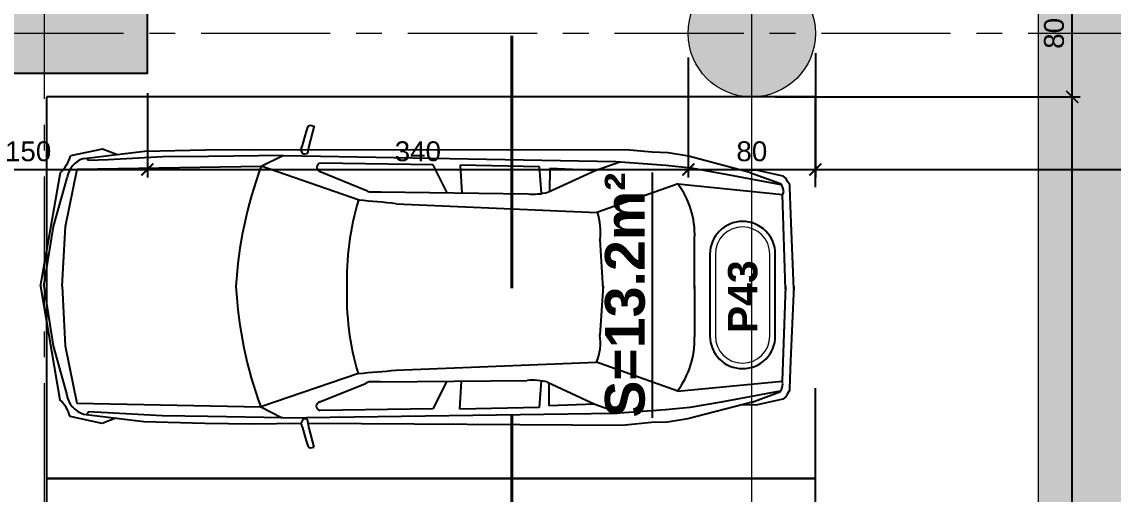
# Model space of a CAD drawing. Header units: centimetres. Extents: x 60496 to 66049, y -55119 to -48212.
# Drawn here: x 63409 to 64095, y -51562 to -51265 of the extents above; entities that cross this region are included whole.
import ezdxf
from ezdxf.enums import TextEntityAlignment as Align

# ---------------------------------------------------------------- set-up
doc = ezdxf.new("R2010")
doc.units = ezdxf.units.CM
doc.header["$LTSCALE"] = 50
doc.header["$MEASUREMENT"] = 0
for name, pattern in [('23486-A01$0${ Chain Double-Dash }', [0]), ('AXES', [2, 1.25, -0.25, 0.25, -0.25]), ('CACHE', [0.375, 0.25, -0.125]), ('CONTINU', [0]), ('DASHED2', [9.525, 6.35, -3.175])]:
    doc.linetypes.add(name, pattern=pattern)
doc.layers.get('0').update_dxf_attribs({"color": 8})
for name, color, linetype in [('AXES', 10, 'AXES'), ('BETON COUPE', 3, 'CONTINU'), ('BETON TRAME', 252, 'Continuous'), ('COTE 50ème', 1, 'Continuous'), ('FINI', 251, 'Continuous'), ('PILIER', 7, 'Continuous'), ('TEXTE', 7, 'Continuous')]:
    doc.layers.add(name, color=color, linetype=linetype)
for name, color, linetype, lineweight in [('BETON HACHURE', 253, 'Continuous', 13), ('EXISTANT COUPE', 251, 'Continuous', 40), ('MACONNERIE COUPE', 7, 'Continuous', 30)]:
    doc.layers.add(name, color=color, linetype=linetype, lineweight=lineweight)
for name, color, linetype, lineweight, true_color in [('HORS GEL', 7, 'CACHE', 15, 0x00661a), ('HORS GEL COTE', 7, 'Continuous', 13, 0x00661a), ('New_2D Drafting - General_Pen_No__4', 252, 'Continuous', 13, 0x696969)]:
    doc.layers.add(name, color=color, linetype=linetype, lineweight=lineweight, true_color=true_color)
doc.layers.add('PREFA MUR SUP TRAME', color=7, linetype='Continuous', true_color=0xd7c7ff)
doc.styles.add('BRMNAMES', font='swisseb.ttf', dxfattribs={"height": 20})
doc.styles.add('RS_TEXT_1.50', font='arial.ttf', dxfattribs={"height": 12.5})
doc.styles.add('RS_TXT_50', font='arial.ttf', dxfattribs={"height": 12.5})
doc.dimstyles.new('RS_50CM_LINEAIRE', dxfattribs={"dimscale": 5, "dimtxt": 12.5, "dimasz": 1.5, "dimexe": 1, "dimexo": 2.5, "dimgap": 1, "dimtad": 1, "dimdec": 1, "dimrnd": 0.5, "dimdsep": 46, "dimtxsty": 'RS_TXT_50', "dimblk1": 'ARCHTICK', "dimblk2": 'ARCHTICK', "dimsah": 1, "dimcen": 2.5, "dimdle": 1, "dimclrt": 4, "dimadec": 0, "dimazin": 2, "dimtfac": 1, "dimtdec": 1, "dimtix": 1, "dimtmove": 2, "dimatfit": 3, "dimfxl": 1, "dimtolj": 1, "dimtzin": 0, "dimarcsym": 0})

# ---------------------------------------------------------------- blocks, each defined once
blk = doc.blocks.new('A$Ce9568e5d')
at = {"layer": 'AXES', "lineweight": 5, "ltscale": 1.3}
for p, q in [((805, 1580), (805, -1344.97)), ((3195, -410), (-1985, -410))]:
    blk.add_line(p, q, dxfattribs=at)
at = {"layer": 'HORS GEL', "linetype": '23486-A01$0${ Chain Double-Dash }', "ltscale": 1.2}
blk.add_line((1250, -1150), (1250, 1580), dxfattribs=at)
blk = doc.blocks.new('_ArchTick')
at = {"color": 0, "linetype": 'ByBlock', "const_width": 0.15}
blk.add_lwpolyline([(-0.5, -0.5), (0.5, 0.5)], dxfattribs=at)
blk = doc.blocks.new('*D1312')
at = {"layer": 'COTE 50ème', "color": 0, "lineweight": -2, "ltscale": 0.5, "transparency": 16777216}
for p, q in [((63882.69, -51312.3), (64074.44, -51312.3)), ((64069.44, -51992.36), (64069.44, -51307.3)), ((63920.45, -51987.36), (64074.44, -51987.36))]:
    blk.add_line(p, q, dxfattribs=at)
at = {"layer": 'Defpoints', "color": 0, "ltscale": 0.5, "transparency": 16777216}
for p in [(63870.19, -51312.3), (64069.44, -51312.3), (63907.95, -51987.36)]:
    blk.add_point(p, dxfattribs=at)
at = {"layer": 'COTE 50ème', "color": 0, "lineweight": -2, "ltscale": 0.5, "transparency": 16777216, "xscale": 7.5, "yscale": 7.5, "zscale": 7.5}
for p, rotation in [((64069.44, -51312.3), 90), ((64069.44, -51987.36), 270)]:
    blk.add_blockref('_ArchTick', p, dxfattribs=dict(at, rotation=rotation))
at = {"layer": 'COTE 50ème', "color": 4, "ltscale": 0.5, "transparency": 16777216, "insert": (64058.05, -51649.83), "char_height": 12.5, "attachment_point": 5, "rotation": 90, "style": 'RS_TXT_50'}
blk.add_mtext('\\A1;675', dxfattribs=at)
blk = doc.blocks.new('*D1313')
at = {"layer": 'COTE 50ème', "color": 0, "lineweight": -2, "ltscale": 0.5, "transparency": 16777216}
for p, q in [((64069.44, -51317.3), (64069.44, -51227.36)), ((63880.45, -51232.36), (64074.44, -51232.36)), ((63882.69, -51312.3), (64074.44, -51312.3))]:
    blk.add_line(p, q, dxfattribs=at)
at = {"layer": 'Defpoints', "color": 0, "ltscale": 0.5, "transparency": 16777216}
for p in [(63867.95, -51232.36), (64069.44, -51232.36), (63870.19, -51312.3)]:
    blk.add_point(p, dxfattribs=at)
at = {"layer": 'COTE 50ème', "color": 0, "lineweight": -2, "ltscale": 0.5, "transparency": 16777216, "xscale": 7.5, "yscale": 7.5, "zscale": 7.5}
for p, rotation in [((64069.44, -51232.36), 90), ((64069.44, -51312.3), 270)]:
    blk.add_blockref('_ArchTick', p, dxfattribs=dict(at, rotation=rotation))
at = {"layer": 'COTE 50ème', "color": 4, "ltscale": 0.5, "transparency": 16777216, "insert": (64058.05, -51272.33), "char_height": 12.5, "attachment_point": 5, "rotation": 90, "style": 'RS_TXT_50'}
blk.add_mtext('\\A1;80', dxfattribs=at)
blk = doc.blocks.new('*D1187')
at = {"layer": 'COTE 50ème', "color": 0, "lineweight": -2, "ltscale": 0.5, "transparency": 16777216}
for p, q in [((63337.95, -51309.86), (63337.95, -51362.99)), ((63487.95, -51309.86), (63487.95, -51362.99)), ((63332.95, -51357.99), (63492.95, -51357.99))]:
    blk.add_line(p, q, dxfattribs=at)
at = {"layer": 'Defpoints', "color": 0, "ltscale": 0.5, "transparency": 16777216}
for p in [(63337.95, -51297.36), (63487.95, -51297.36), (63487.95, -51357.99)]:
    blk.add_point(p, dxfattribs=at)
at = {"layer": 'COTE 50ème', "color": 0, "lineweight": -2, "ltscale": 0.5, "transparency": 16777216, "xscale": 7.5, "yscale": 7.5, "zscale": 7.5, "rotation": 180}
blk.add_blockref('_ArchTick', (63337.95, -51357.99), dxfattribs=at)
at = {"layer": 'COTE 50ème', "color": 0, "lineweight": -2, "ltscale": 0.5, "transparency": 16777216, "xscale": 7.5, "yscale": 7.5, "zscale": 7.5}
blk.add_blockref('_ArchTick', (63487.95, -51357.99), dxfattribs=at)
at = {"layer": 'COTE 50ème', "color": 4, "ltscale": 0.5, "transparency": 16777216, "insert": (63412.95, -51346.61), "char_height": 12.5, "attachment_point": 5, "style": 'RS_TXT_50'}
blk.add_mtext('\\A1;150', dxfattribs=at)
blk = doc.blocks.new('*D1188')
at = {"layer": 'COTE 50ème', "color": 0, "lineweight": -2, "ltscale": 0.5, "transparency": 16777216}
for p, q in [((63828.04, -51287.49), (63828.04, -51362.99)), ((63487.95, -51309.86), (63487.95, -51362.99)), ((63482.95, -51357.99), (63833.04, -51357.99))]:
    blk.add_line(p, q, dxfattribs=at)
at = {"layer": 'Defpoints', "color": 0, "ltscale": 0.5, "transparency": 16777216}
for p in [(63828.04, -51274.99), (63487.95, -51297.36), (63828.04, -51357.99)]:
    blk.add_point(p, dxfattribs=at)
at = {"layer": 'COTE 50ème', "color": 0, "lineweight": -2, "ltscale": 0.5, "transparency": 16777216, "xscale": 7.5, "yscale": 7.5, "zscale": 7.5, "rotation": 180}
blk.add_blockref('_ArchTick', (63487.95, -51357.99), dxfattribs=at)
at = {"layer": 'COTE 50ème', "color": 0, "lineweight": -2, "ltscale": 0.5, "transparency": 16777216, "xscale": 7.5, "yscale": 7.5, "zscale": 7.5}
blk.add_blockref('_ArchTick', (63828.04, -51357.99), dxfattribs=at)
at = {"layer": 'COTE 50ème', "color": 4, "ltscale": 0.5, "transparency": 16777216, "insert": (63658, -51346.6), "char_height": 12.5, "attachment_point": 5, "style": 'RS_TXT_50'}
blk.add_mtext('\\A1;340', dxfattribs=at)
blk = doc.blocks.new('*D1189')
at = {"layer": 'COTE 50ème', "color": 0, "lineweight": -2, "ltscale": 0.5, "transparency": 16777216}
for p, q in [((63907.95, -51284.86), (63907.95, -51362.99)), ((63828.04, -51287.49), (63828.04, -51362.99)), ((63823.04, -51357.99), (63912.95, -51357.99))]:
    blk.add_line(p, q, dxfattribs=at)
at = {"layer": 'Defpoints', "color": 0, "ltscale": 0.5, "transparency": 16777216}
for p in [(63907.95, -51272.36), (63828.04, -51274.99), (63907.95, -51357.99)]:
    blk.add_point(p, dxfattribs=at)
at = {"layer": 'COTE 50ème', "color": 0, "lineweight": -2, "ltscale": 0.5, "transparency": 16777216, "xscale": 7.5, "yscale": 7.5, "zscale": 7.5, "rotation": 180}
blk.add_blockref('_ArchTick', (63828.04, -51357.99), dxfattribs=at)
at = {"layer": 'COTE 50ème', "color": 0, "lineweight": -2, "ltscale": 0.5, "transparency": 16777216, "xscale": 7.5, "yscale": 7.5, "zscale": 7.5}
blk.add_blockref('_ArchTick', (63907.95, -51357.99), dxfattribs=at)
at = {"layer": 'COTE 50ème', "color": 4, "ltscale": 0.5, "transparency": 16777216, "insert": (63868, -51346.61), "char_height": 12.5, "attachment_point": 5, "style": 'RS_TXT_50'}
blk.add_mtext('\\A1;80', dxfattribs=at)
blk = doc.blocks.new('*D1190')
at = {"layer": 'COTE 50ème', "color": 0, "lineweight": -2, "ltscale": 0.5, "transparency": 16777216}
for p, q in [((63907.95, -51284.86), (63907.95, -51362.99)), ((64572.95, -51324.86), (64572.95, -51362.99)), ((63902.95, -51357.99), (64577.95, -51357.99))]:
    blk.add_line(p, q, dxfattribs=at)
at = {"layer": 'Defpoints', "color": 0, "ltscale": 0.5, "transparency": 16777216}
for p in [(63907.95, -51272.36), (64572.95, -51312.36), (64572.95, -51357.99)]:
    blk.add_point(p, dxfattribs=at)
at = {"layer": 'COTE 50ème', "color": 0, "lineweight": -2, "ltscale": 0.5, "transparency": 16777216, "xscale": 7.5, "yscale": 7.5, "zscale": 7.5, "rotation": 180}
blk.add_blockref('_ArchTick', (63907.95, -51357.99), dxfattribs=at)
at = {"layer": 'COTE 50ème', "color": 0, "lineweight": -2, "ltscale": 0.5, "transparency": 16777216, "xscale": 7.5, "yscale": 7.5, "zscale": 7.5}
blk.add_blockref('_ArchTick', (64572.95, -51357.99), dxfattribs=at)
at = {"layer": 'COTE 50ème', "color": 4, "ltscale": 0.5, "transparency": 16777216, "insert": (64240.45, -51346.61), "char_height": 12.5, "attachment_point": 5, "style": 'RS_TXT_50'}
blk.add_mtext('\\A1;665', dxfattribs=at)
blk = doc.blocks.new('PILIER')
at = {"color": 252}
blk.add_lwpolyline([(1.563, 1.2), (-1.437, 1.2, 1), (-1.437, -1.2), (1.563, -1.2, 1), (1.563, 1.2, -1)], format="xyb", dxfattribs=at)
at = {"color": 10, "lineweight": 20}
blk.add_lwpolyline([(1.563, 1), (-1.437, 1, 1), (-1.437, -1), (1.563, -1, 1)], format="xyb", close=True, dxfattribs=at)
at = {"color": 7, "style": 'BRMNAMES'}
blk.add_attdef('PILIER_TEXTE', text='', height=1.076, dxfattribs=at).set_placement((0, 0), align=Align.MIDDLE_CENTER)

msp = doc.modelspace()

# ---------------------------------------------------------------- hatches: boundary and pattern name
at = {"layer": 'BETON HACHURE', "transparency": 33554585}
h = msp.add_hatch(dxfattribs=at)
h.set_pattern_fill('ANSI37', color=256, scale=50, angle=270, style=0)
h.set_pattern_definition([(315, (-1160.4855, 19655.393), (4.4194174, 4.4194174), []), (45, (-1160.4855, 19655.393), (-4.4194174, 4.4194174), [])])
h.paths.add_polyline_path([(62772.95, -51847.22), (62797.95, -51847.22), (62797.95, -52172.22), (62772.95, -52172.22)], flags=0)
h.paths.add_polyline_path([(62772.95, -51847.22), (62797.95, -51847.22), (62797.95, -52172.22), (62772.95, -52172.22)], flags=0)
h.paths.add_polyline_path([(64952.95, -51987.36), (64952.95, -52037.36), (65032.95, -52037.36), (65032.95, -51987.36)], flags=0)
h.paths.add_polyline_path([(64572.95, -51987.36), (64572.95, -52037.36), (64652.95, -52037.36), (64652.95, -51987.36)], flags=0)
edge = h.paths.add_edge_path(flags=0)
edge.add_arc((64612.95, -50672.36), 40, 0, 360)
edge = h.paths.add_edge_path(flags=0)
edge.add_arc((64612.95, -49997.36), 40, 0, 360)
edge = h.paths.add_edge_path(flags=0)
edge.add_arc((64612.95, -51272.36), 40, 0, 360)
h.paths.add_polyline_path([(65692.87, -49527.22), (61269.11, -49527.22), (60879.82, -54263.92), (65445.45, -54713.51), (65692.87, -54713.51)])
edge = h.paths.add_edge_path(flags=0)
edge.add_arc((64612.95, -51272.36), 40, 0, 360)
h.paths.add_polyline_path([(63397.95, -49552.22), (63397.95, -49972.36), (63422.95, -49972.36), (63422.95, -49552.22), (64992.96, -49552.22), (64992.95, -51312.36), (65032.95, -51312.36), (65032.95, -49552.22), (65667.87, -49552.22), (65667.87, -53452.22), (65032.95, -53452.22), (65032.95, -52057.36), (64992.95, -52057.36), (64992.95, -53477.22), (65667.87, -53477.22), (65667.87, -54685.93), (65459.18, -54688.51), (64660.45, -54610.07), (64660.45, -54122.36), (64635.45, -54122.36), (64635.45, -54607.62), (63330.45, -54479.46), (63330.45, -54122.36), (63305.45, -54122.36), (63305.45, -54477.01), (62117.95, -54360.39), (62117.95, -54122.36), (62067.95, -54122.36), (62067.95, -54355.48), (60906.75, -54241.45), (61082.14, -52107.36), (61287.95, -52107.36), (61287.95, -52057.36), (61086.25, -52057.36), (61088.1, -52037.36), (61287.95, -52037.36), (61287.95, -51987.36), (61092.01, -51987.36), (61148.71, -51297.36), (61287.95, -51297.36), (61287.95, -51247.36), (61152.82, -51247.36), (61198.03, -50697.36), (61287.95, -50697.36), (61287.95, -50647.36), (61202.13, -50647.36), (61292.14, -49552.22), (62070.45, -49552.22), (62070.45, -49972.36), (62095.45, -49972.36), (62095.45, -49552.22)], flags=16)
h.paths.add_polyline_path([(64572.95, -51232.36), (64572.95, -51312.36), (64652.95, -51312.36), (64652.95, -51232.36)], flags=0)
at = {"layer": 'BETON TRAME', "transparency": 33554559}
h = msp.add_hatch(color=256, dxfattribs=at)
h.dxf.hatch_style = 1
h.paths.add_polyline_path([(62157.95, -51297.36), (62122.95, -51297.36), (62122.95, -50647.36), (62157.95, -50647.36), (62157.95, -50822.36), (62617.95, -50822.36), (62617.95, -50647.36), (62652.95, -50647.36), (62652.95, -51297.36), (62617.95, -51297.36), (62617.95, -50862.36), (62407.95, -50862.36), (62407.95, -51192.36), (62367.95, -51192.36), (62367.95, -50862.36), (62157.95, -50862.36)])
h.paths.add_polyline_path([(61287.95, -49972.36), (61287.95, -50022.36), (61437.95, -50022.36), (61437.95, -49972.36)])
h.paths.add_polyline_path([(62007.95, -49972.36), (62007.95, -50022.36), (62157.95, -50022.36), (62157.95, -49972.36)])
h.paths.add_polyline_path([(62617.95, -49972.36), (62617.95, -50022.36), (62767.95, -50022.36), (62767.95, -49972.36)])
h.paths.add_polyline_path([(63337.95, -49972.36), (63337.95, -50022.36), (63487.95, -50022.36), (63487.95, -49972.36)])
h.paths.add_polyline_path([(63337.95, -50647.36), (63337.95, -50697.36), (63487.95, -50697.36), (63487.95, -50647.36)])
h.paths.add_polyline_path([(61287.95, -50647.36), (61287.95, -50697.36), (61437.95, -50697.36), (61437.95, -50647.36)])
h.paths.add_polyline_path([(61287.95, -51247.36), (61287.95, -51297.36), (61437.95, -51297.36), (61437.95, -51247.36)])
h.paths.add_polyline_path([(63337.95, -51247.36), (63337.95, -51297.36), (63487.95, -51297.36), (63487.95, -51247.36)])
h.paths.add_polyline_path([(63337.95, -51987.36), (63337.95, -52037.36), (63487.95, -52037.36), (63487.95, -51987.36)])
h.paths.add_polyline_path([(61437.95, -52037.36), (61437.95, -51987.36), (61287.95, -51987.36), (61287.95, -52037.36)])
h.paths.add_polyline_path([(62102.95, -51987.36), (62102.95, -52037.36), (62227.95, -52037.36), (62227.95, -51987.36)])
h.paths.add_polyline_path([(62547.95, -51987.36), (62547.95, -52037.36), (62672.95, -52037.36), (62672.95, -51987.36)])
h.paths.add_polyline_path([(62522.95, -52037.36), (62547.95, -52037.36), (62547.95, -51532.36), (62522.95, -51532.36)])
h.paths.add_polyline_path([(62227.95, -52037.36), (62252.95, -52037.36), (62252.95, -51532.36), (62227.95, -51532.36)])
at = {"layer": 'New_2D Drafting - General_Pen_No__4', "linetype": 'Continuous', "lineweight": 0, "true_color": 0xc7c8ca, "transparency": 33554546}
h = msp.add_hatch(color=9, dxfattribs=at)
edge = h.paths.add_edge_path()
edge.add_line((64367.95, -51124.86), (64367.95, -50634.86))
edge.add_arc((63907.95, -50634.86), 460, 0, 90)
edge.add_line((63907.95, -50174.86), (62122.95, -50174.86))
edge.add_arc((62122.95, -50634.86), 460, 90, 180)
edge.add_line((61662.95, -50634.86), (61662.95, -53323.54))
edge.add_arc((62122.95, -53323.54), 460, 180, 266.91954)
edge.add_line((62098.23, -53782.88), (64199.36, -53895.95))
edge.add_line((64199.36, -53895.95), (64906.1, -53933.99))
edge.add_arc((64899.76, -54067.76), 133.92, 4.03594, 87.28895, ccw=False)
edge.add_line((65033.35, -54058.33), (65587.47, -54035.81))
edge.add_arc((64922.41, -54349.93), 735.52, 25.28163, 89.98749)
edge.add_line((64922.57, -53614.41), (64699.15, -53602.39))
edge.add_arc((64717.95, -53252.89), 350, 180, 266.91954, ccw=False)
edge.add_line((64367.95, -53252.89), (64367.95, -52144.86))
edge.add_arc((64717.95, -52144.86), 350, 90, 180, ccw=False)
edge.add_line((64717.95, -51794.86), (64722.95, -51794.86))
edge.add_arc((64722.95, -52144.86), 350, 6.15064, 90, ccw=False)
edge.add_line((65070.94, -52107.36), (65667.87, -52107.36))
edge.add_line((65667.87, -52107.36), (65667.87, -49527.22))
edge.add_line((65667.87, -49527.22), (65072.95, -49527.22))
edge.add_line((65072.95, -49527.22), (65072.95, -51124.86))
edge.add_arc((64722.95, -51124.86), 350, -90, 0, ccw=False)
edge.add_line((64722.95, -51474.86), (64717.95, -51474.86))
edge.add_arc((64717.95, -51124.86), 350, 180, 270, ccw=False)
edge = h.paths.add_edge_path(flags=16)
edge.add_arc((63697.95, -53198), 350, -93.08046, 0, ccw=False)
edge.add_line((63679.15, -53547.49), (62314.15, -53474.03))
edge.add_arc((62332.95, -53124.54), 350, 180, 266.91954, ccw=False)
edge.add_line((61982.95, -53124.54), (61982.95, -50844.86))
edge.add_arc((62332.95, -50844.86), 350, 90, 180, ccw=False)
edge.add_line((62332.95, -50494.86), (63697.95, -50494.86))
edge.add_arc((63697.95, -50844.86), 350, 0, 90, ccw=False)
edge.add_line((64047.95, -50844.86), (64047.95, -53198))
at = {"layer": 'PREFA MUR SUP TRAME'}
h = msp.add_hatch(color=256, dxfattribs=at)
h.paths.add_polyline_path([(63827.95, -51987.36), (63827.95, -52037.36), (63907.95, -52037.36), (63907.95, -51987.36)])
h.paths.add_polyline_path([(62117.95, -52412.36), (62097.95, -52412.36), (62097.95, -52087.36), (62542.95, -52087.36), (62542.95, -52412.36), (62522.95, -52412.36), (62522.95, -52107.36), (62332.95, -52107.36), (62332.95, -52412.36), (62307.95, -52412.36), (62307.95, -52107.36), (62117.95, -52107.36)])
h.paths.add_polyline_path([(62117.95, -52797.36), (62067.95, -52797.36), (62067.95, -52927.36), (62117.95, -52927.36)])
h.paths.add_polyline_path([(61437.95, -52847.36), (61437.95, -52797.36), (61287.95, -52797.36), (61287.95, -52847.36)])
h.paths.add_polyline_path([(61437.95, -53373.36), (61437.95, -53323.36), (61287.95, -53323.36), (61287.95, -53373.36)])
h.paths.add_polyline_path([(62117.95, -53222.36), (62067.95, -53222.36), (62067.95, -53372.36), (62117.95, -53372.36)])
h.paths.add_polyline_path([(62117.95, -53972.36), (62067.95, -53972.36), (62067.95, -54122.36), (62117.95, -54122.36)])
h.paths.add_polyline_path([(61437.95, -54067.36), (61437.95, -54017.36), (61287.95, -54017.36), (61287.95, -54067.36)])
h.paths.add_polyline_path([(61437.95, -52107.36), (61437.95, -52057.36), (61287.95, -52057.36), (61287.95, -52107.36)])
edge = h.paths.add_edge_path()
edge.add_arc((63867.95, -51272.36), 40, 0, 360)
edge = h.paths.add_edge_path()
edge.add_arc((63867.95, -50672.36), 40, 0, 360)
edge = h.paths.add_edge_path()
edge.add_arc((63987.95, -49997.36), 40, 0, 360)
h.paths.add_polyline_path([(62522.95, -53323.39), (62572.95, -53323.39), (62572.95, -53397.39), (62522.95, -53397.39)])

# ---------------------------------------------------------------- linework, layer by layer
at = {"layer": 'BETON COUPE'}
msp.add_lwpolyline([(63337.95, -51247.36), (63337.95, -51297.36), (63487.95, -51297.36), (63487.95, -51247.36)], close=True, dxfattribs=at)
at = {"layer": 'BETON COUPE', "lineweight": 5, "ltscale": 0.5}
msp.add_circle((63867.95, -51272.36), 40, dxfattribs=at)
at = {"layer": 'EXISTANT COUPE', "lineweight": 5}
msp.add_lwpolyline([(64047.95, -53198, -0.43005), (63679.15, -53547.49), (62314.15, -53474.03, -0.398553), (61982.95, -53124.54), (61982.95, -50844.86, -0.414214), (62332.95, -50494.86), (63697.95, -50494.86, -0.414214), (64047.95, -50844.86), (64047.95, -53198, -0.43005)], format="xyb", close=True, dxfattribs=at)
at = {"layer": 'FINI'}
for p, q in [((63424.8, -51552.36), (63424.8, -51312.36)), ((63907.95, -51312.36), (63424.8, -51312.36)), ((63907.95, -51369.2), (63907.95, -51312.36)), ((63587.78, -51334.63), (63588.73, -51331.44)), ((63588.73, -51331.44), (63589.19, -51330.53)), ((63589.19, -51330.53), (63590.57, -51330.09)), ((63592.85, -51330.57), (63589.51, -51343.34)), ((63590.57, -51330.09), (63592.82, -51330.68)), ((63585.4, -51342.83), (63587.78, -51334.63)), ((63459.82, -51345.17), (63439.65, -51349.37)), ((63448.19, -51351.05), (63486.09, -51346.52)), ((63468.43, -51348.63), (63459.82, -51345.17)), ((63486.09, -51346.52), (63524.49, -51345.65)), ((63524.49, -51345.65), (63554.21, -51345.33)), ((63554.21, -51345.33), (63788.78, -51345.52)), ((63584.46, -51345.57), (63585.4, -51342.83)), ((63585.8, -51348.33), (63584.46, -51345.57)), ((63588.55, -51347.9), (63586.71, -51348.34)), ((63589.51, -51343.34), (63588.55, -51347.9)), ((63589.02, -51345.66), (63589.53, -51345.66)), ((63805.26, -51347.17), (63788.78, -51345.52)), ((63815.32, -51347.52), (63805.26, -51347.17)), ((63828.15, -51349.67), (63815.32, -51347.52)), ((63450.95, -51352.39), (63450.14, -51350.82)), ((63463.29, -51351.8), (63450.95, -51352.39)), ((63497.56, -51350.06), (63463.29, -51351.8)), ((63526.37, -51349.75), (63497.56, -51350.06)), ((63573.46, -51349.23), (63526.37, -51349.75)), ((63559.51, -51355.98), (63573.07, -51349.24)), ((63573.46, -51349.23), (63782.46, -51352.91)), ((63586.71, -51348.34), (63585.8, -51348.33)), ((63667.72, -51355.15), (63596.65, -51353.94)), ((63676.41, -51372.62), (63667.72, -51355.15)), ((63769.55, -51358.54), (63784.96, -51353.1)), ((63782.46, -51352.91), (63814.03, -51355.31)), ((63866.67, -51359.77), (63828.15, -51349.67)), ((63420.69, -51431.38), (63433.27, -51359.97)), ((63436.38, -51393.92), (63443.88, -51357.87)), ((63443.88, -51357.87), (63559.51, -51355.98)), ((63621, -51377.33), (63559.51, -51355.98)), ((63596.63, -51359.24), (63625.25, -51370.97)), ((63734.55, -51356.35), (63684.69, -51355.18)), ((63684.69, -51355.18), (63685.69, -51372.74)), ((63735.71, -51373.12), (63734.55, -51356.35)), ((63739.82, -51372.27), (63769.55, -51358.54)), ((63740.91, -51357.42), (63740.88, -51371.65)), ((63769.55, -51358.54), (63740.91, -51357.42)), ((63814.03, -51355.31), (63829.6, -51356.97)), ((63829.6, -51356.97), (63849.3, -51360.41)), ((63849.3, -51360.41), (63886.3, -51367.4)), ((63870.77, -51358.35), (63861.64, -51358.45)), ((63866.67, -51359.77), (63885.95, -51366.87)), ((63887.73, -51362.28), (63870.77, -51358.35)), ((63428.95, -51393.9), (63437.5, -51363.16)), ((63821.64, -51366.93), (63770.56, -51385.06)), ((63821.5, -51366.92), (63887.27, -51373.63)), ((63885.95, -51366.87), (63886.88, -51368.23)), ((63886.88, -51368.23), (63887.35, -51369.6)), ((63889.57, -51363.63), (63887.73, -51362.28)), ((63890.5, -51365.45), (63889.57, -51363.63)), ((63891.9, -51367.72), (63890.5, -51365.45)), ((63891.92, -51369.09), (63891.9, -51367.72)), ((63634.8, -51372.05), (63727.09, -51373.3)), ((63887.83, -51371.88), (63887.27, -51373.63)), ((63889.07, -51433.33), (63887.27, -51373.63)), ((63887.35, -51369.6), (63887.83, -51371.88)), ((63892.55, -51386.38), (63891.92, -51369.09)), ((63644.33, -51379.5), (63770.56, -51385.06)), ((63894.37, -51433.34), (63892.55, -51386.38)), ((63422.79, -51431.39), (63428.95, -51393.9)), ((63434.27, -51431.41), (63436.38, -51393.92)), ((63774.46, -51433.11), (63772.64, -51402.04)), ((63831.99, -51433.21), (63832.05, -51401.1)), ((63420.69, -51431.38), (63432.97, -51502.85)), ((63422.79, -51431.39), (63428.8, -51468.9)), ((63434.27, -51431.41), (63436.22, -51468.91)), ((63774.47, -51431.12), (63772.52, -51462.18)), ((63831.99, -51431.25), (63831.92, -51463.36)), ((63889.08, -51431.37), (63887.03, -51491.06)), ((63894.37, -51431.38), (63892.36, -51478.34)), ((63428.8, -51468.9), (63437.22, -51499.68)), ((63436.22, -51468.91), (63443.57, -51504.99)), ((63892.36, -51478.34), (63891.65, -51495.62)), ((63644.11, -51484.19), (63770.36, -51479.15)), ((63821.37, -51497.49), (63770.36, -51479.15)), ((63620.77, -51486.27), (63559.2, -51507.36)), ((63634.55, -51491.6), (63726.84, -51490.73)), ((63676.16, -51491.21), (63667.4, -51508.64)), ((63684.37, -51508.67), (63685.44, -51491.12)), ((63735.47, -51490.95), (63734.23, -51507.72)), ((63739.57, -51491.82), (63769.25, -51505.67)), ((63740.6, -51506.67), (63740.63, -51492.31)), ((63821.23, -51497.5), (63887.03, -51491.06)), ((63887.58, -51492.82), (63887.03, -51491.06)), ((63596.33, -51504.25), (63625, -51492.64)), ((63849, -51504.13), (63886.04, -51497.29)), ((63868.2, -51504.41), (63885.68, -51497.82)), ((63885.68, -51497.82), (63886.61, -51496.46)), ((63886.61, -51496.46), (63887.09, -51495.09)), ((63887.09, -51495.09), (63887.58, -51492.82)), ((63890.23, -51499.26), (63889.29, -51501.07)), ((63891.63, -51496.99), (63890.23, -51499.26)), ((63891.65, -51495.62), (63891.63, -51496.99)), ((63907.95, -51552.36), (63907.95, -51495.52)), ((63443.57, -51504.99), (63559.2, -51507.36)), ((63769.25, -51505.67), (63740.6, -51506.67)), ((63769.25, -51505.67), (63784.64, -51511.17)), ((63868.2, -51504.41), (63827.81, -51514.78)), ((63829.29, -51507.49), (63849, -51504.13)), ((63887.44, -51502.42), (63870.46, -51506.28)), ((63889.29, -51501.07), (63887.44, -51502.42)), ((63447.86, -51511.83), (63485.74, -51516.51)), ((63450.62, -51510.5), (63449.81, -51512.07)), ((63462.96, -51511.14), (63450.62, -51510.5)), ((63497.23, -51513.02), (63462.96, -51511.14)), ((63559.2, -51507.36), (63572.73, -51514.16)), ((63573.12, -51514.16), (63782.13, -51511.35)), ((63667.4, -51508.64), (63596.32, -51509.55)), ((63734.23, -51507.72), (63684.37, -51508.67)), ((63782.13, -51511.35), (63813.72, -51509.08)), ((63813.72, -51509.08), (63829.29, -51507.49)), ((63870.46, -51506.28), (63861.47, -51506.14)), ((63459.46, -51517.76), (63439.31, -51513.47)), ((63468.09, -51514.33), (63459.46, -51517.76)), ((63485.74, -51516.51), (63524.14, -51517.54)), ((63526.03, -51513.46), (63497.23, -51513.02)), ((63524.14, -51517.54), (63553.85, -51517.99)), ((63573.12, -51514.16), (63526.03, -51513.46)), ((63553.85, -51517.99), (63584.46, -51517.66)), ((63585.8, -51514.95), (63584.46, -51517.71)), ((63584.46, -51517.71), (63585.4, -51520.44)), ((63586.71, -51514.94), (63585.8, -51514.95)), ((63588.55, -51515.37), (63586.71, -51514.94)), ((63589.51, -51519.94), (63588.55, -51515.37)), ((63589.02, -51517.61), (63589.53, -51517.61)), ((63589.53, -51517.61), (63788.42, -51518.76)), ((63804.91, -51517.18), (63788.42, -51518.76)), ((63814.97, -51516.88), (63804.91, -51517.18)), ((63827.81, -51514.78), (63814.97, -51516.88)), ((63585.4, -51520.44), (63587.78, -51528.64)), ((63592.85, -51532.7), (63589.51, -51519.94)), ((63587.78, -51528.64), (63588.73, -51531.83)), ((63588.73, -51531.83), (63589.19, -51532.74)), ((63589.19, -51532.74), (63590.57, -51533.18)), ((63590.57, -51533.18), (63592.82, -51532.6)), ((63424.8, -51552.36), (63907.95, -51552.36)), ((63424.8, -51792.36), (63424.8, -51552.36)), ((63907.95, -51552.36), (63424.8, -51552.36)), ((63907.95, -51609.2), (63907.95, -51552.36))]:
    msp.add_line(p, q, dxfattribs=at)
for centre, major_axis, ratio, start_param, end_param in [((63417.67, -51343.34), (-22.79, 0.28), 1, 2.33652, 2.886122), ((63452.27, -51365.43), (-14.94, 0.38), 1, -1.269219, -0.12741), ((63597.17, -51356.59), (2.56, 0.88), 1, 1.435807, 4.182632), ((63746.05, -51439.82), (30.21, 230.33), 0.871542, 1.314587, 1.649297), ((63778.73, -51399.03), (53.36, 0.57), 1, -0.04965, 0.632628), ((63631.03, -51360.29), (5.81, 10.66), 1, 3.144817, 3.358791), ((63632.31, -51291.93), (-80.15, 0.77), 0.999999, 1.522288, 1.611465), ((63730.67, -51338.59), (34.89, 0.83), 1, 4.585523, 4.953624), ((63783.07, -51426.89), (-169.78, 1.6), 1, -0.287391, 0.04404), ((63531.36, -52467.7), (232.64, 1069.03), 1, 0.110836, 0.132256), ((63728.72, -51397.69), (-44.14, 0.78), 1, 3.06056, 3.452838), ((63746.08, -51424.29), (-29.26, 230.45), 0.871538, 1.492296, 1.827005), ((63783.05, -51437.38), (-169.79, 0.75), 1, -0.03434, 0.297091), ((63728.57, -51466.35), (-44.24, 1.25), 0.85675, 2.830193, 3.284587), ((63778.59, -51465.22), (53.36, 0.48), 1, -0.656582, 0.025696), ((63535.65, -50395.53), (1092.99, 48.28), 1, -1.537057, -1.515637), ((63630.74, -51503.35), (12.07, 1.35), 1, 1.736829, 1.950804), ((63631.73, -51571.71), (-80.13, 2.06), 1, 4.702988, 4.792166), ((63730.29, -51525.46), (-34.89, 0.82), 1, 4.466762, 4.834863), ((63417.3, -51519.41), (22.65, 2.55), 1, 0.151456, 0.701058), ((63452, -51497.47), (14.94, 0.38), 1, 3.264527, 4.406336), ((63596.86, -51506.9), (2.56, 0.88), 1, 1.435807, 4.182632)]:
    msp.add_ellipse(centre, major_axis=major_axis, ratio=ratio, start_param=start_param, end_param=end_param, dxfattribs=at)
at = {"layer": 'HORS GEL COTE', "linetype": 'DASHED2', "lineweight": 40, "ltscale": 0.5}
msp.add_line((63717.12, -49130.71), (63717.12, -54862.41), dxfattribs=at)

# ---------------------------------------------------------------- block references
at = {"layer": 'MACONNERIE COUPE', "lineweight": 5, "ltscale": 0.5}
msp.add_blockref('A$Ce9568e5d', (62617.95, -50862.36), dxfattribs=at)
at = {"layer": 'PILIER', "xscale": 17.145, "yscale": 17.145, "zscale": 17.145, "rotation": 90}
msp.add_blockref('PILIER', (63862.2, -51438.05), dxfattribs=at).add_auto_attribs({'PILIER_TEXTE': 'P43'})

# ---------------------------------------------------------------- texts
at = {"layer": 'TEXTE', "insert": (63788.34, -51436.96), "char_height": 25, "width": 958.4363, "attachment_point": 5, "rotation": 90, "style": 'RS_TEXT_1.50'}
msp.add_mtext('{\\fArial|b1|i0|c0|p34;\\LS=13.2m²}', dxfattribs=at)

# ---------------------------------------------------------------- dimensions: what is measured, and where the dimension line sits
at = {"layer": 'COTE 50ème', "ltscale": 0.5}
for base, p1, p2, picture, middle in [((64069.44, -51232.36), (63870.19, -51312.3), (63867.95, -51232.36), '*D1313', (64058.05, -51272.33)), ((64069.44, -51312.3), (63907.95, -51987.36), (63870.19, -51312.3), '*D1312', (64058.05, -51649.83))]:
    dim = msp.add_linear_dim(base=base, p1=p1, p2=p2, angle=90, dimstyle='RS_50CM_LINEAIRE', dxfattribs=at)
    dim.commit()
    dim.dimension.update_dxf_attribs({"geometry": picture, "text_midpoint": middle})
for base, p1, p2, picture, middle in [((63907.95, -51357.99), (63828.04, -51274.99), (63907.95, -51272.36), '*D1189', (63868, -51346.61)), ((64572.95, -51357.99), (63907.95, -51272.36), (64572.95, -51312.36), '*D1190', (64240.45, -51346.61)), ((63828.04, -51357.99), (63487.95, -51297.36), (63828.04, -51274.99), '*D1188', (63658, -51346.6)), ((63487.95, -51357.99), (63337.95, -51297.36), (63487.95, -51297.36), '*D1187', (63412.95, -51346.61))]:
    dim = msp.add_linear_dim(base=base, p1=p1, p2=p2, dimstyle='RS_50CM_LINEAIRE', dxfattribs=at)
    dim.commit()
    dim.dimension.update_dxf_attribs({"geometry": picture, "text_midpoint": middle})

doc.saveas('drawing.dxf')
